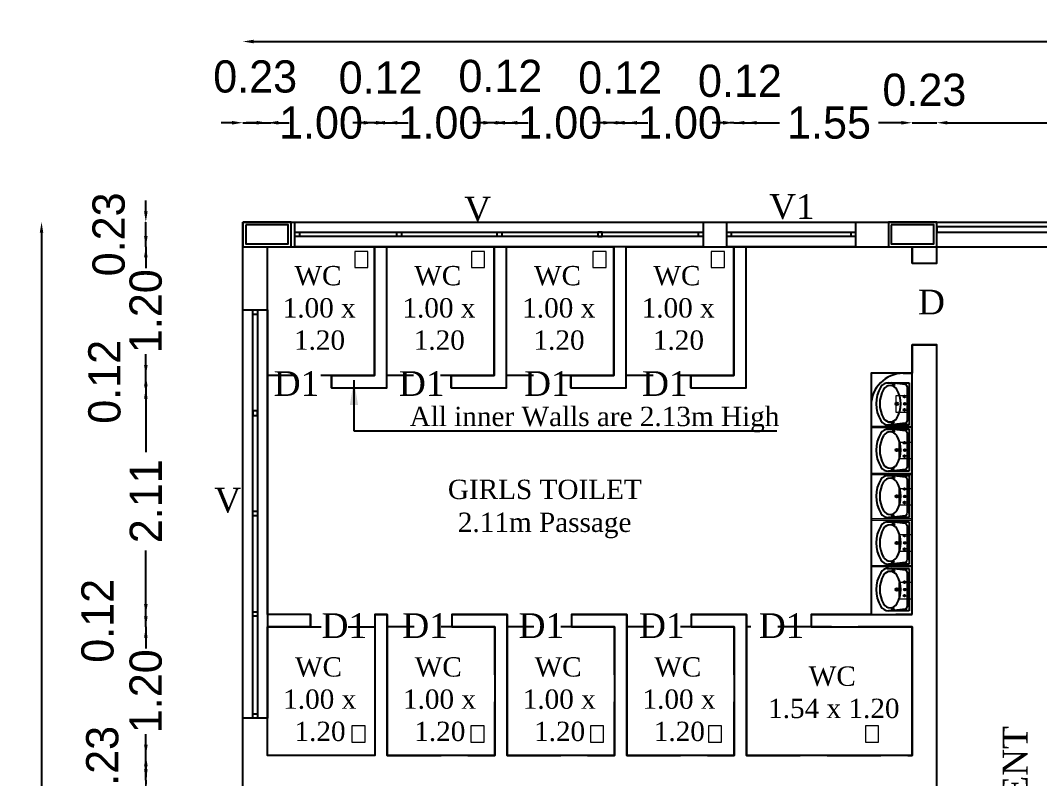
# Model space of a CAD drawing. Header units: metres. Extents: x 3396 to 3562, y 2179 to 2331.
# Drawn here: x 3396.13 to 3405.62, y 2218.17 to 2225.23 of the extents above; entities that cross this region are included whole.
import ezdxf

# ---------------------------------------------------------------- set-up
doc = ezdxf.new("R2010")
doc.units = ezdxf.units.M
doc.header["$PDMODE"] = 34
doc.linetypes.add('HIDDEN', pattern=[0.375, 0.25, -0.125])
for name, color, linetype in [('BLK_1_FLR_2_BLT_UP_AREA', 26, 'Continuous'), ('BLK_1_FLR_2_CARPET_AREA', 25, 'Continuous'), ('BLK_1_FLR_2_WATER_CLOSET', 213, 'Continuous')]:
    doc.layers.add(name, color=color, linetype=linetype)
doc.layers.add('BLK_1_FLR_2_WASH', color=243, linetype='Continuous', lineweight=5)
doc.styles.add('outer', font='BKANT.TTF')
doc.styles.get("Standard").update_dxf_attribs({"font": 'arial.ttf'})
doc.dimstyles.new('Banu', dxfattribs={"dimtxt": 0.35, "dimasz": 0.23, "dimexe": 1, "dimexo": 1, "dimgap": 0.1, "dimtad": 0, "dimzin": 1, "dimdsep": 46, "dimtxsty": 'outer', "dimcen": 0.15, "dimdle": 1, "dimse1": 1, "dimse2": 1, "dimclrt": 7, "dimadec": 0, "dimazin": 0, "dimtfac": 1, "dimtix": 1, "dimtmove": 1, "dimatfit": 0, "dimfxl": 0, "dimtolj": 1, "dimtzin": 0, "dimarcsym": 0})

# ---------------------------------------------------------------- blocks, each defined once
blk = doc.blocks.new('A$C35006C9F')
h = blk.add_hatch()
h.set_pattern_fill('ANSI31', color=256, scale=2)
h.set_pattern_definition([(45, (-3161.1406, -1435.413), (-4.490128, 4.490128), [])])
h.paths.add_polyline_path([(-0.1294, 0.0454), (-0.3049, 0.0454), (-0.3049, -0.3502), (-0.1294, -0.3502)])
for points in [[(-0.1021, 0.0726), (-0.3321, 0.0726), (-0.3321, -0.3774), (-0.1021, -0.3774)], [(-0.1294, 0.0454), (-0.3049, 0.0454), (-0.3049, -0.3502), (-0.1294, -0.3502)]]:
    blk.add_lwpolyline(points, close=True)
blk = doc.blocks.new('*D360')
at = {"color": 0, "lineweight": -2, "ltscale": 2}
for p, q in [((3397.2999, 2218.2542), (3397.2999, 2218.3542)), ((3397.2999, 2218.1542), (3397.2999, 2218.1171)), ((3397.2999, 2217.1542), (3397.2999, 2217.1912)), ((3397.2999, 2217.0542), (3397.2999, 2216.9542))]:
    blk.add_line(p, q, dxfattribs=at)
at = {"color": 0, "ltscale": 2}
for points in [[(3397.2833, 2218.2542), (3397.3166, 2218.2542), (3397.2999, 2218.1542)], [(3397.2833, 2217.0542), (3397.3166, 2217.0542), (3397.2999, 2217.1542)]]:
    blk.add_solid(points, dxfattribs=at)
at = {"layer": 'Defpoints', "color": 0, "ltscale": 2}
for p in [(3397.2999, 2218.1542), (3397.4011, 2218.1542), (3397.4011, 2217.1542)]:
    blk.add_point(p, dxfattribs=at)
at = {"color": 7, "ltscale": 2, "insert": (3397.2999, 2217.6542), "char_height": 0.3, "attachment_point": 5, "rotation": 90, "style": 'outer'}
blk.add_mtext('\\A1;1.00', dxfattribs=at)
blk = doc.blocks.new('*D361')
at = {"color": 0, "lineweight": -2, "ltscale": 2}
for p, q in [((3397.2999, 2218.4842), (3397.2999, 2218.5842)), ((3397.2999, 2218.1542), (3397.2999, 2218.3842)), ((3397.2999, 2218.0542), (3397.2999, 2217.9542))]:
    blk.add_line(p, q, dxfattribs=at)
at = {"color": 0, "ltscale": 2}
for points in [[(3397.2833, 2218.4842), (3397.3166, 2218.4842), (3397.2999, 2218.3842)], [(3397.2833, 2218.0542), (3397.3166, 2218.0542), (3397.2999, 2218.1542)]]:
    blk.add_solid(points, dxfattribs=at)
at = {"layer": 'Defpoints', "color": 0, "ltscale": 2}
for p in [(3397.2999, 2218.3842), (3397.4011, 2218.3842), (3397.4011, 2218.1542)]:
    blk.add_point(p, dxfattribs=at)
at = {"color": 7, "ltscale": 2, "insert": (3396.8959, 2218.2692), "char_height": 0.3, "attachment_point": 5, "rotation": 90, "style": 'outer'}
blk.add_mtext('\\A1;0.23', dxfattribs=at)
blk = doc.blocks.new('*D362')
at = {"color": 0, "lineweight": -2, "ltscale": 2}
for p, q in [((3397.2999, 2219.6808), (3397.2999, 2219.7808)), ((3397.2999, 2219.5808), (3397.2999, 2219.4455)), ((3397.2999, 2218.3842), (3397.2999, 2218.5196)), ((3397.2999, 2218.2842), (3397.2999, 2218.1842))]:
    blk.add_line(p, q, dxfattribs=at)
at = {"color": 0, "ltscale": 2}
for points in [[(3397.2833, 2219.6808), (3397.3166, 2219.6808), (3397.2999, 2219.5808)], [(3397.2833, 2218.2842), (3397.3166, 2218.2842), (3397.2999, 2218.3842)]]:
    blk.add_solid(points, dxfattribs=at)
at = {"layer": 'Defpoints', "color": 0, "ltscale": 2}
for p in [(3397.2999, 2219.5808), (3397.4011, 2219.5808), (3397.4011, 2218.3842)]:
    blk.add_point(p, dxfattribs=at)
at = {"color": 7, "ltscale": 2, "insert": (3397.2999, 2218.9825), "char_height": 0.3, "attachment_point": 5, "rotation": 90, "style": 'outer'}
blk.add_mtext('\\A1;1.20', dxfattribs=at)
blk = doc.blocks.new('*D363')
at = {"color": 0, "lineweight": -2, "ltscale": 2}
for p, q in [((3397.2999, 2219.7958), (3397.2999, 2219.8958)), ((3397.2999, 2219.5808), (3397.2999, 2219.6958)), ((3397.2999, 2219.4808), (3397.2999, 2219.3808))]:
    blk.add_line(p, q, dxfattribs=at)
at = {"color": 0, "ltscale": 2}
for points in [[(3397.2833, 2219.7958), (3397.3166, 2219.7958), (3397.2999, 2219.6958)], [(3397.2833, 2219.4808), (3397.3166, 2219.4808), (3397.2999, 2219.5808)]]:
    blk.add_solid(points, dxfattribs=at)
at = {"layer": 'Defpoints', "color": 0, "ltscale": 2}
for p in [(3397.2999, 2219.6958), (3397.4011, 2219.6958), (3397.4011, 2219.5808)]:
    blk.add_point(p, dxfattribs=at)
at = {"color": 7, "ltscale": 2, "insert": (3396.8515, 2219.6383), "char_height": 0.3, "attachment_point": 5, "rotation": 90, "style": 'outer'}
blk.add_mtext('\\A1;0.12', dxfattribs=at)
blk = doc.blocks.new('*D364')
at = {"color": 0, "lineweight": -2, "ltscale": 2}
for p, q in [((3397.2999, 2221.7058), (3397.2999, 2221.208)), ((3397.2999, 2219.7958), (3397.2999, 2220.2936))]:
    blk.add_line(p, q, dxfattribs=at)
at = {"color": 0, "ltscale": 2}
for points in [[(3397.2833, 2221.7058), (3397.3166, 2221.7058), (3397.2999, 2221.8058)], [(3397.2833, 2219.7958), (3397.3166, 2219.7958), (3397.2999, 2219.6958)]]:
    blk.add_solid(points, dxfattribs=at)
at = {"layer": 'Defpoints', "color": 0, "ltscale": 2}
for p in [(3397.2999, 2221.8058), (3397.4011, 2221.8058), (3397.4011, 2219.6958)]:
    blk.add_point(p, dxfattribs=at)
at = {"color": 7, "ltscale": 2, "insert": (3397.2999, 2220.7508), "char_height": 0.3, "attachment_point": 5, "rotation": 90, "style": 'outer'}
blk.add_mtext('\\A1;2.11', dxfattribs=at)
blk = doc.blocks.new('*D365')
at = {"color": 0, "lineweight": -2, "ltscale": 2}
for p, q in [((3397.2999, 2222.0208), (3397.2999, 2222.1208)), ((3397.2999, 2221.8058), (3397.2999, 2221.9208)), ((3397.2999, 2221.7058), (3397.2999, 2221.6058))]:
    blk.add_line(p, q, dxfattribs=at)
at = {"color": 0, "ltscale": 2}
for points in [[(3397.2833, 2222.0208), (3397.3166, 2222.0208), (3397.2999, 2221.9208)], [(3397.2833, 2221.7058), (3397.3166, 2221.7058), (3397.2999, 2221.8058)]]:
    blk.add_solid(points, dxfattribs=at)
at = {"layer": 'Defpoints', "color": 0, "ltscale": 2}
for p in [(3397.2999, 2221.9208), (3397.4011, 2221.9208), (3397.4011, 2221.8058)]:
    blk.add_point(p, dxfattribs=at)
at = {"color": 7, "ltscale": 2, "insert": (3396.9158, 2221.8633), "char_height": 0.3, "attachment_point": 5, "rotation": 90, "style": 'outer'}
blk.add_mtext('\\A1;0.12', dxfattribs=at)
blk = doc.blocks.new('*D366')
at = {"color": 0, "lineweight": -2, "ltscale": 2}
for p, q in [((3397.2999, 2223.2208), (3397.2999, 2223.3208)), ((3397.2999, 2223.1208), (3397.2999, 2222.9838)), ((3397.2999, 2221.9208), (3397.2999, 2222.0578)), ((3397.2999, 2221.8208), (3397.2999, 2221.7208))]:
    blk.add_line(p, q, dxfattribs=at)
at = {"color": 0, "ltscale": 2}
for points in [[(3397.2833, 2223.2208), (3397.3166, 2223.2208), (3397.2999, 2223.1208)], [(3397.2833, 2221.8208), (3397.3166, 2221.8208), (3397.2999, 2221.9208)]]:
    blk.add_solid(points, dxfattribs=at)
at = {"layer": 'Defpoints', "color": 0, "ltscale": 2}
for p in [(3397.2999, 2223.1208), (3397.4011, 2223.1208), (3397.4011, 2221.9208)]:
    blk.add_point(p, dxfattribs=at)
at = {"color": 7, "ltscale": 2, "insert": (3397.2999, 2222.5208), "char_height": 0.3, "attachment_point": 5, "rotation": 90, "style": 'outer'}
blk.add_mtext('\\A1;1.20', dxfattribs=at)
blk = doc.blocks.new('*D367')
at = {"color": 0, "lineweight": -2, "ltscale": 2}
for p, q in [((3397.2999, 2223.4508), (3397.2999, 2223.5508)), ((3397.2999, 2223.1208), (3397.2999, 2223.3508)), ((3397.2999, 2223.0208), (3397.2999, 2222.9208))]:
    blk.add_line(p, q, dxfattribs=at)
at = {"color": 0, "ltscale": 2}
for points in [[(3397.2833, 2223.4508), (3397.3166, 2223.4508), (3397.2999, 2223.3508)], [(3397.2833, 2223.0208), (3397.3166, 2223.0208), (3397.2999, 2223.1208)]]:
    blk.add_solid(points, dxfattribs=at)
at = {"layer": 'Defpoints', "color": 0, "ltscale": 2}
for p in [(3397.2999, 2223.3508), (3397.4011, 2223.3508), (3397.4011, 2223.1208)]:
    blk.add_point(p, dxfattribs=at)
at = {"color": 7, "ltscale": 2, "insert": (3396.955, 2223.2358), "char_height": 0.3, "attachment_point": 5, "rotation": 90, "style": 'outer'}
blk.add_mtext('\\A1;0.23', dxfattribs=at)
blk = doc.blocks.new('*D368')
at = {"color": 0, "lineweight": -2, "ltscale": 2}
for p, q in [((3396.3289, 2223.2508), (3396.3289, 2202.9188)), ((3396.3289, 2181.4271), (3396.3289, 2201.7591))]:
    blk.add_line(p, q, dxfattribs=at)
at = {"color": 0, "ltscale": 2}
for points in [[(3396.3122, 2223.2508), (3396.3455, 2223.2508), (3396.3289, 2223.3508)], [(3396.3122, 2181.4271), (3396.3455, 2181.4271), (3396.3289, 2181.3271)]]:
    blk.add_solid(points, dxfattribs=at)
at = {"layer": 'Defpoints', "color": 0, "ltscale": 2}
for p in [(3396.3054, 2223.3508), (3396.3054, 2181.3271), (3396.3289, 2181.3271)]:
    blk.add_point(p, dxfattribs=at)
at = {"color": 7, "ltscale": 2, "insert": (3396.3289, 2202.3389), "char_height": 0.3, "attachment_point": 5, "rotation": 90, "style": 'outer'}
blk.add_mtext('\\A1;42.02', dxfattribs=at)
blk = doc.blocks.new('*D420')
at = {"color": 0, "lineweight": -2, "ltscale": 2}
for p, q in [((3398.1027, 2224.275), (3398.0027, 2224.275)), ((3398.2027, 2224.275), (3398.4327, 2224.275)), ((3398.5327, 2224.275), (3398.6327, 2224.275))]:
    blk.add_line(p, q, dxfattribs=at)
at = {"color": 0, "ltscale": 2}
for points in [[(3398.1027, 2224.2917), (3398.1027, 2224.2584), (3398.2027, 2224.275)], [(3398.5327, 2224.2917), (3398.5327, 2224.2584), (3398.4327, 2224.275)]]:
    blk.add_solid(points, dxfattribs=at)
at = {"layer": 'Defpoints', "color": 0, "ltscale": 2}
for p in [(3398.2027, 2224.2485), (3398.4327, 2224.275), (3398.4327, 2224.2485)]:
    blk.add_point(p, dxfattribs=at)
at = {"color": 7, "ltscale": 2, "insert": (3398.3177, 2224.7042), "char_height": 0.3, "attachment_point": 5, "style": 'outer'}
blk.add_mtext('\\A1;0.23', dxfattribs=at)
blk = doc.blocks.new('*D421')
at = {"color": 0, "lineweight": -2, "ltscale": 2}
for p, q in [((3398.3327, 2224.275), (3398.2327, 2224.275)), ((3398.4327, 2224.275), (3398.4673, 2224.275)), ((3399.4277, 2224.275), (3399.3932, 2224.275)), ((3399.5277, 2224.275), (3399.6277, 2224.275))]:
    blk.add_line(p, q, dxfattribs=at)
at = {"color": 0, "ltscale": 2}
for points in [[(3398.3327, 2224.2917), (3398.3327, 2224.2584), (3398.4327, 2224.275)], [(3399.5277, 2224.2917), (3399.5277, 2224.2584), (3399.4277, 2224.275)]]:
    blk.add_solid(points, dxfattribs=at)
at = {"layer": 'Defpoints', "color": 0, "ltscale": 2}
for p in [(3398.4327, 2224.2485), (3399.4277, 2224.275), (3399.4277, 2224.2485)]:
    blk.add_point(p, dxfattribs=at)
at = {"color": 7, "ltscale": 2, "insert": (3398.9302, 2224.275), "char_height": 0.3, "attachment_point": 5, "style": 'outer'}
blk.add_mtext('\\A1;1.00', dxfattribs=at)
blk = doc.blocks.new('*D422')
at = {"color": 0, "lineweight": -2, "ltscale": 2}
for p, q in [((3399.3277, 2224.275), (3399.2277, 2224.275)), ((3399.4277, 2224.275), (3399.5427, 2224.275)), ((3399.6427, 2224.275), (3399.7427, 2224.275))]:
    blk.add_line(p, q, dxfattribs=at)
at = {"color": 0, "ltscale": 2}
for points in [[(3399.3277, 2224.2917), (3399.3277, 2224.2584), (3399.4277, 2224.275)], [(3399.6427, 2224.2917), (3399.6427, 2224.2584), (3399.5427, 2224.275)]]:
    blk.add_solid(points, dxfattribs=at)
at = {"layer": 'Defpoints', "color": 0, "ltscale": 2}
for p in [(3399.4277, 2224.2485), (3399.5427, 2224.275), (3399.5427, 2224.2485)]:
    blk.add_point(p, dxfattribs=at)
at = {"color": 7, "ltscale": 2, "insert": (3399.4852, 2224.6934), "char_height": 0.3, "attachment_point": 5, "style": 'outer'}
blk.add_mtext('\\A1;0.12', dxfattribs=at)
blk = doc.blocks.new('*D423')
at = {"color": 0, "lineweight": -2, "ltscale": 2}
for p, q in [((3399.4427, 2224.275), (3399.3427, 2224.275)), ((3399.5427, 2224.275), (3399.5798, 2224.275)), ((3400.5427, 2224.275), (3400.5057, 2224.275)), ((3400.6427, 2224.275), (3400.7427, 2224.275))]:
    blk.add_line(p, q, dxfattribs=at)
at = {"color": 0, "ltscale": 2}
for points in [[(3399.4427, 2224.2917), (3399.4427, 2224.2584), (3399.5427, 2224.275)], [(3400.6427, 2224.2917), (3400.6427, 2224.2584), (3400.5427, 2224.275)]]:
    blk.add_solid(points, dxfattribs=at)
at = {"layer": 'Defpoints', "color": 0, "ltscale": 2}
for p in [(3399.5427, 2224.2485), (3400.5427, 2224.275), (3400.5427, 2224.2485)]:
    blk.add_point(p, dxfattribs=at)
at = {"color": 7, "ltscale": 2, "insert": (3400.0427, 2224.275), "char_height": 0.3, "attachment_point": 5, "style": 'outer'}
blk.add_mtext('\\A1;1.00', dxfattribs=at)
blk = doc.blocks.new('*D424')
at = {"color": 0, "lineweight": -2, "ltscale": 2}
for p, q in [((3400.4427, 2224.275), (3400.3427, 2224.275)), ((3400.5427, 2224.275), (3400.6577, 2224.275)), ((3400.7577, 2224.275), (3400.8577, 2224.275))]:
    blk.add_line(p, q, dxfattribs=at)
at = {"color": 0, "ltscale": 2}
for points in [[(3400.4427, 2224.2917), (3400.4427, 2224.2584), (3400.5427, 2224.275)], [(3400.7577, 2224.2917), (3400.7577, 2224.2584), (3400.6577, 2224.275)]]:
    blk.add_solid(points, dxfattribs=at)
at = {"layer": 'Defpoints', "color": 0, "ltscale": 2}
for p in [(3400.5427, 2224.2485), (3400.6577, 2224.275), (3400.6577, 2224.2485)]:
    blk.add_point(p, dxfattribs=at)
at = {"color": 7, "ltscale": 2, "insert": (3400.6002, 2224.7089), "char_height": 0.3, "attachment_point": 5, "style": 'outer'}
blk.add_mtext('\\A1;0.12', dxfattribs=at)
blk = doc.blocks.new('*D425')
at = {"color": 0, "lineweight": -2, "ltscale": 2}
for p, q in [((3400.5577, 2224.275), (3400.4577, 2224.275)), ((3400.6577, 2224.275), (3400.6948, 2224.275)), ((3401.6577, 2224.275), (3401.6207, 2224.275)), ((3401.7577, 2224.275), (3401.8577, 2224.275))]:
    blk.add_line(p, q, dxfattribs=at)
at = {"color": 0, "ltscale": 2}
for points in [[(3400.5577, 2224.2917), (3400.5577, 2224.2584), (3400.6577, 2224.275)], [(3401.7577, 2224.2917), (3401.7577, 2224.2584), (3401.6577, 2224.275)]]:
    blk.add_solid(points, dxfattribs=at)
at = {"layer": 'Defpoints', "color": 0, "ltscale": 2}
for p in [(3400.6577, 2224.2485), (3401.6577, 2224.275), (3401.6577, 2224.2485)]:
    blk.add_point(p, dxfattribs=at)
at = {"color": 7, "ltscale": 2, "insert": (3401.1577, 2224.275), "char_height": 0.3, "attachment_point": 5, "style": 'outer'}
blk.add_mtext('\\A1;1.00', dxfattribs=at)
blk = doc.blocks.new('*D426')
at = {"color": 0, "lineweight": -2, "ltscale": 2}
for p, q in [((3401.5577, 2224.275), (3401.4577, 2224.275)), ((3401.6577, 2224.275), (3401.7727, 2224.275)), ((3401.8727, 2224.275), (3401.9727, 2224.275))]:
    blk.add_line(p, q, dxfattribs=at)
at = {"color": 0, "ltscale": 2}
for points in [[(3401.5577, 2224.2917), (3401.5577, 2224.2584), (3401.6577, 2224.275)], [(3401.8727, 2224.2917), (3401.8727, 2224.2584), (3401.7727, 2224.275)]]:
    blk.add_solid(points, dxfattribs=at)
at = {"layer": 'Defpoints', "color": 0, "ltscale": 2}
for p in [(3401.6577, 2224.2485), (3401.7727, 2224.275), (3401.7727, 2224.2485)]:
    blk.add_point(p, dxfattribs=at)
at = {"color": 7, "ltscale": 2, "insert": (3401.7152, 2224.6939), "char_height": 0.3, "attachment_point": 5, "style": 'outer'}
blk.add_mtext('\\A1;0.12', dxfattribs=at)
blk = doc.blocks.new('*D427')
at = {"color": 0, "lineweight": -2, "ltscale": 2}
for p, q in [((3401.6727, 2224.275), (3401.5727, 2224.275)), ((3401.7727, 2224.275), (3401.8098, 2224.275)), ((3402.7727, 2224.275), (3402.7357, 2224.275)), ((3402.8727, 2224.275), (3402.9727, 2224.275))]:
    blk.add_line(p, q, dxfattribs=at)
at = {"color": 0, "ltscale": 2}
for points in [[(3401.6727, 2224.2917), (3401.6727, 2224.2584), (3401.7727, 2224.275)], [(3402.8727, 2224.2917), (3402.8727, 2224.2584), (3402.7727, 2224.275)]]:
    blk.add_solid(points, dxfattribs=at)
at = {"layer": 'Defpoints', "color": 0, "ltscale": 2}
for p in [(3401.7727, 2224.2485), (3402.7727, 2224.275), (3402.7727, 2224.2485)]:
    blk.add_point(p, dxfattribs=at)
at = {"color": 7, "ltscale": 2, "insert": (3402.2727, 2224.275), "char_height": 0.3, "attachment_point": 5, "style": 'outer'}
blk.add_mtext('\\A1;1.00', dxfattribs=at)
blk = doc.blocks.new('*D428')
at = {"color": 0, "lineweight": -2, "ltscale": 2}
for p, q in [((3402.6727, 2224.275), (3402.5727, 2224.275)), ((3402.7727, 2224.275), (3402.8877, 2224.275)), ((3402.9877, 2224.275), (3403.0877, 2224.275))]:
    blk.add_line(p, q, dxfattribs=at)
at = {"color": 0, "ltscale": 2}
for points in [[(3402.6727, 2224.2917), (3402.6727, 2224.2584), (3402.7727, 2224.275)], [(3402.9877, 2224.2917), (3402.9877, 2224.2584), (3402.8877, 2224.275)]]:
    blk.add_solid(points, dxfattribs=at)
at = {"layer": 'Defpoints', "color": 0, "ltscale": 2}
for p in [(3402.7727, 2224.2485), (3402.8877, 2224.275), (3402.8877, 2224.2485)]:
    blk.add_point(p, dxfattribs=at)
at = {"color": 7, "ltscale": 2, "insert": (3402.8302, 2224.6637), "char_height": 0.3, "attachment_point": 5, "style": 'outer'}
blk.add_mtext('\\A1;0.12', dxfattribs=at)
blk = doc.blocks.new('*D429')
at = {"color": 0, "lineweight": -2, "ltscale": 2}
for p, q in [((3402.9877, 2224.275), (3403.1988, 2224.275)), ((3404.3327, 2224.275), (3404.1216, 2224.275))]:
    blk.add_line(p, q, dxfattribs=at)
at = {"color": 0, "ltscale": 2}
for points in [[(3402.9877, 2224.2917), (3402.9877, 2224.2584), (3402.8877, 2224.275)], [(3404.3327, 2224.2917), (3404.3327, 2224.2584), (3404.4327, 2224.275)]]:
    blk.add_solid(points, dxfattribs=at)
at = {"layer": 'Defpoints', "color": 0, "ltscale": 2}
for p in [(3402.8877, 2224.2485), (3404.4327, 2224.275), (3404.4327, 2224.2485)]:
    blk.add_point(p, dxfattribs=at)
at = {"color": 7, "ltscale": 2, "insert": (3403.6602, 2224.275), "char_height": 0.3, "attachment_point": 5, "style": 'outer'}
blk.add_mtext('\\A1;1.55', dxfattribs=at)
blk = doc.blocks.new('*D430')
at = {"color": 0, "lineweight": -2, "ltscale": 2}
for p, q in [((3404.3327, 2224.275), (3404.2327, 2224.275)), ((3404.4327, 2224.275), (3404.6627, 2224.275)), ((3404.7627, 2224.275), (3404.8627, 2224.275))]:
    blk.add_line(p, q, dxfattribs=at)
at = {"color": 0, "ltscale": 2}
for points in [[(3404.3327, 2224.2917), (3404.3327, 2224.2584), (3404.4327, 2224.275)], [(3404.7627, 2224.2917), (3404.7627, 2224.2584), (3404.6627, 2224.275)]]:
    blk.add_solid(points, dxfattribs=at)
at = {"layer": 'Defpoints', "color": 0, "ltscale": 2}
for p in [(3404.4327, 2224.2485), (3404.6627, 2224.275), (3404.6627, 2224.2485)]:
    blk.add_point(p, dxfattribs=at)
at = {"color": 7, "ltscale": 2, "insert": (3404.5477, 2224.5802), "char_height": 0.3, "attachment_point": 5, "style": 'outer'}
blk.add_mtext('\\A1;0.23', dxfattribs=at)
blk = doc.blocks.new('*D431')
at = {"color": 0, "lineweight": -2, "ltscale": 2}
for p, q in [((3404.7627, 2224.275), (3406.1877, 2224.275)), ((3408.5477, 2224.275), (3407.1227, 2224.275))]:
    blk.add_line(p, q, dxfattribs=at)
at = {"color": 0, "ltscale": 2}
for points in [[(3404.7627, 2224.2917), (3404.7627, 2224.2584), (3404.6627, 2224.275)], [(3408.5477, 2224.2917), (3408.5477, 2224.2584), (3408.6477, 2224.275)]]:
    blk.add_solid(points, dxfattribs=at)
at = {"layer": 'Defpoints', "color": 0, "ltscale": 2}
for p in [(3404.6627, 2224.2485), (3408.6477, 2224.275), (3408.6477, 2224.2485)]:
    blk.add_point(p, dxfattribs=at)
at = {"color": 7, "ltscale": 2, "insert": (3406.6552, 2224.275), "char_height": 0.3, "attachment_point": 5, "style": 'outer'}
blk.add_mtext('\\A1;3.99', dxfattribs=at)
blk = doc.blocks.new('*D435')
at = {"color": 0, "lineweight": -2, "ltscale": 2}
for p, q in [((3398.3027, 2225.0312), (3406.093, 2225.0312)), ((3415.0077, 2225.0312), (3407.2174, 2225.0312))]:
    blk.add_line(p, q, dxfattribs=at)
at = {"color": 0, "ltscale": 2}
for points in [[(3398.3027, 2225.0479), (3398.3027, 2225.0146), (3398.2027, 2225.0312)], [(3415.0077, 2225.0479), (3415.0077, 2225.0146), (3415.1077, 2225.0312)]]:
    blk.add_solid(points, dxfattribs=at)
at = {"layer": 'Defpoints', "color": 0, "ltscale": 2}
for p in [(3398.2027, 2224.9998), (3415.1077, 2225.0312), (3415.1077, 2224.9998)]:
    blk.add_point(p, dxfattribs=at)
at = {"color": 7, "ltscale": 2, "insert": (3406.6552, 2225.0312), "char_height": 0.3, "attachment_point": 5, "style": 'outer'}
blk.add_mtext('\\A1;16.91', dxfattribs=at)

msp = doc.modelspace()

# ---------------------------------------------------------------- linework, layer by layer
for p, q in [((3398.20273, 2223.35079), (3404.66273, 2223.35079)), ((3398.20273, 2181.32709), (3398.20273, 2223.35079)), ((3404.66273, 2223.35079), (3408.64773, 2223.35079)), ((3398.43273, 2223.12079), (3399.97273, 2223.12079)), ((3398.43273, 2221.62079), (3398.43273, 2223.12079)), ((3399.42773, 2221.92079), (3399.42773, 2223.12079)), ((3399.54273, 2223.12079), (3400.54273, 2223.12079)), ((3399.54273, 2221.80579), (3399.54273, 2223.12079)), ((3400.08773, 2223.12079), (3401.08773, 2223.12079)), ((3400.54273, 2221.92079), (3400.54273, 2223.12079)), ((3400.65773, 2223.12079), (3401.65773, 2223.12079)), ((3400.65773, 2221.80579), (3400.65773, 2223.12079)), ((3401.65773, 2221.92079), (3401.65773, 2223.12079)), ((3401.77273, 2223.12079), (3404.43273, 2223.12079)), ((3401.77273, 2221.80579), (3401.77273, 2223.12079)), ((3402.77273, 2221.92079), (3402.77273, 2223.12079)), ((3402.88773, 2221.80579), (3402.88773, 2223.12079)), ((3404.43273, 2222.96902), (3404.43273, 2223.12079)), ((3404.66273, 2222.96902), (3404.66273, 2223.12079)), ((3404.43273, 2222.96902), (3404.66273, 2222.96902)), ((3404.43273, 2219.69585), (3404.43273, 2222.20902)), ((3404.43273, 2222.20902), (3404.66273, 2222.20902)), ((3404.66273, 2218.15418), (3404.66273, 2222.20902)), ((3399.02773, 2221.92079), (3399.42773, 2221.92079)), ((3399.02773, 2221.80579), (3399.02773, 2221.92079)), ((3400.14273, 2221.92079), (3400.54273, 2221.92079)), ((3400.14273, 2221.80579), (3400.14273, 2221.92079)), ((3401.25773, 2221.92079), (3401.65773, 2221.92079)), ((3401.25773, 2221.80579), (3401.25773, 2221.92079)), ((3402.37273, 2221.92079), (3402.77273, 2221.92079)), ((3402.37273, 2221.80579), (3402.37273, 2221.92079)), ((3404.35136, 2221.94234), (3404.43273, 2221.94234)), ((3399.02773, 2221.80579), (3399.54273, 2221.80579)), ((3400.14273, 2221.80579), (3400.65773, 2221.80579)), ((3401.25773, 2221.80579), (3401.77273, 2221.80579)), ((3402.37273, 2221.80579), (3402.88773, 2221.80579)), ((3404.05136, 2221.64234), (3404.05136, 2219.69585)), ((3398.43273, 2219.69585), (3398.43273, 2221.50579)), ((3404.43273, 2219.69585), (3404.43273, 2221.00752)), ((3398.83273, 2219.69585), (3398.43273, 2219.69585)), ((3398.83273, 2219.69585), (3398.83273, 2219.58085)), ((3399.43273, 2219.69585), (3399.54773, 2219.69585)), ((3399.43273, 2219.69585), (3399.43273, 2218.38418)), ((3399.54773, 2219.69585), (3399.54773, 2218.38418)), ((3400.14773, 2219.69585), (3400.66273, 2219.69585)), ((3400.14773, 2219.69585), (3400.14773, 2219.58085)), ((3400.66273, 2219.69585), (3400.66273, 2218.38418)), ((3401.26273, 2219.69585), (3401.77773, 2219.69585)), ((3401.26273, 2219.69585), (3401.26273, 2219.58085)), ((3401.77773, 2219.69585), (3401.77773, 2218.38418)), ((3402.37773, 2219.69585), (3402.89273, 2219.69585)), ((3402.37773, 2219.69585), (3402.37773, 2219.58085)), ((3402.89273, 2219.69585), (3402.89273, 2218.38418)), ((3403.49273, 2219.69585), (3404.43273, 2219.69585)), ((3403.49273, 2219.69585), (3403.49273, 2219.58085)), ((3404.43273, 2219.69585), (3404.28136, 2219.69585)), ((3398.43273, 2218.38418), (3398.43273, 2219.58085)), ((3398.83273, 2219.58085), (3398.43273, 2219.58085)), ((3400.14773, 2219.58085), (3400.54773, 2219.58085)), ((3400.54773, 2219.58085), (3400.54773, 2218.38418)), ((3401.26273, 2219.58085), (3401.66273, 2219.58085)), ((3401.66273, 2219.58085), (3401.66273, 2218.38418)), ((3402.37773, 2219.58085), (3402.77773, 2219.58085)), ((3402.77773, 2219.58085), (3402.77773, 2218.38418)), ((3403.49273, 2219.58085), (3404.43273, 2219.58085)), ((3404.43273, 2218.38418), (3404.43273, 2219.58085)), ((3399.43273, 2218.38418), (3398.43273, 2218.38418)), ((3400.54773, 2218.38418), (3399.54773, 2218.38418)), ((3401.66273, 2218.38418), (3400.66273, 2218.38418)), ((3402.77773, 2218.38418), (3401.77773, 2218.38418)), ((3404.43273, 2218.38418), (3402.89273, 2218.38418))]:
    msp.add_line(p, q)
at = {"linetype": 'HIDDEN'}
msp.add_line((3398.20273, 2221.90438), (3398.20273, 2223.35079), dxfattribs=at)
at = {"linetype": 'Continuous'}
for p, q in [((3404.20219, 2221.85261), (3404.40476, 2221.85261)), ((3404.36786, 2221.83681), (3404.24148, 2221.85261)), ((3404.38662, 2221.82109), (3404.38662, 2221.49737)), ((3404.40476, 2221.85261), (3404.40476, 2221.46141)), ((3404.40476, 2221.46141), (3404.21237, 2221.46141)), ((3404.36786, 2221.47721), (3404.24148, 2221.46141)), ((3404.20219, 2221.42194), (3404.40476, 2221.42194)), ((3404.36786, 2221.40614), (3404.24148, 2221.42194)), ((3404.38662, 2221.39042), (3404.38662, 2221.0667)), ((3404.40476, 2221.42194), (3404.40476, 2221.03074)), ((3404.20219, 2220.99127), (3404.40476, 2220.99127)), ((3404.40476, 2221.03074), (3404.21237, 2221.03074)), ((3404.36786, 2221.04654), (3404.24148, 2221.03074)), ((3404.36786, 2220.97547), (3404.24148, 2220.99127)), ((3404.38662, 2220.95975), (3404.38662, 2220.63603)), ((3404.40476, 2220.99127), (3404.40476, 2220.60007)), ((3404.40476, 2220.60007), (3404.21237, 2220.60007)), ((3404.36786, 2220.61587), (3404.24148, 2220.60007)), ((3404.20219, 2220.5606), (3404.40476, 2220.5606)), ((3404.36786, 2220.5448), (3404.24148, 2220.5606)), ((3404.38662, 2220.52575), (3404.38662, 2220.20202)), ((3404.40476, 2220.5606), (3404.40476, 2220.16607)), ((3404.20219, 2220.1266), (3404.40476, 2220.1266)), ((3404.40476, 2220.16607), (3404.21237, 2220.16607)), ((3404.36786, 2220.18187), (3404.24148, 2220.16607)), ((3404.36786, 2220.1108), (3404.24148, 2220.1266)), ((3404.40476, 2220.1266), (3404.40476, 2219.73207)), ((3404.38662, 2220.09174), (3404.38662, 2219.76802)), ((3404.40476, 2219.73207), (3404.21237, 2219.73207)), ((3404.36786, 2219.74786), (3404.24148, 2219.73207))]:
    msp.add_line(p, q, dxfattribs=at)
for points in [[(3398.68773, 2223.35079), (3402.48773, 2223.35079), (3402.48773, 2223.12079), (3398.68773, 2223.12079)], [(3402.70777, 2223.35079), (3403.90777, 2223.35079), (3403.90777, 2223.12079), (3402.70777, 2223.12079)], [(3398.68773, 2223.25655), (3402.48773, 2223.25655), (3402.48773, 2223.21503), (3398.68773, 2223.21503)], [(3398.68773, 2223.25655), (3398.72925, 2223.25655), (3398.72925, 2223.21503), (3398.68773, 2223.21503)], [(3399.6375, 2223.25655), (3399.67902, 2223.25655), (3399.67902, 2223.21503), (3399.6375, 2223.21503)], [(3400.57197, 2223.25655), (3400.61349, 2223.25655), (3400.61349, 2223.21503), (3400.57197, 2223.21503)], [(3401.54796, 2223.25655), (3401.50644, 2223.25655), (3401.50644, 2223.21503), (3401.54796, 2223.21503)], [(3402.44621, 2223.25655), (3402.48773, 2223.25655), (3402.48773, 2223.21503), (3402.44621, 2223.21503)], [(3402.70777, 2223.25655), (3403.90777, 2223.25655), (3403.90777, 2223.21503), (3402.70777, 2223.21503)], [(3402.70777, 2223.25655), (3402.74929, 2223.25655), (3402.74929, 2223.21503), (3402.70777, 2223.21503)], [(3403.86625, 2223.25655), (3403.90777, 2223.25655), (3403.90777, 2223.21503), (3403.86625, 2223.21503)], [(3398.20273, 2218.73213), (3398.20273, 2222.53213), (3398.43273, 2222.53213), (3398.43273, 2218.73213)], [(3398.29697, 2218.73213), (3398.29697, 2222.53213), (3398.33849, 2222.53213), (3398.33849, 2218.73213)], [(3398.29697, 2222.49061), (3398.29697, 2222.53213), (3398.33849, 2222.53213), (3398.33849, 2222.49061)], [(3398.29697, 2221.59235), (3398.29697, 2221.55084), (3398.33849, 2221.55084), (3398.33849, 2221.59235)], [(3398.29697, 2220.61637), (3398.29697, 2220.65789), (3398.33849, 2220.65789), (3398.33849, 2220.61637)], [(3398.29697, 2219.6819), (3398.29697, 2219.72342), (3398.33849, 2219.72342), (3398.33849, 2219.6819)], [(3398.29697, 2218.73213), (3398.29697, 2218.77365), (3398.33849, 2218.77365), (3398.33849, 2218.73213)]]:
    msp.add_lwpolyline(points, close=True)
at = {"color": 1}
msp.add_lwpolyline([(3404.66273, 2223.25746), (3408.64773, 2223.25746), (3408.64773, 2223.30539), (3404.66273, 2223.30539)], close=True, dxfattribs=at)
at = {"linetype": 'Continuous'}
for centre, radius in [((3404.26037, 2221.83302), 0.00856), ((3404.3631, 2221.72677), 0.00856), ((3404.29142, 2221.65868), 0.01166), ((3404.28948, 2221.65868), 0.00972), ((3404.36482, 2221.65828), 0.00856), ((3404.3631, 2221.60178), 0.00856), ((3404.25352, 2221.4785), 0.00856), ((3404.26037, 2221.40235), 0.00856), ((3404.3631, 2221.2961), 0.00856), ((3404.29142, 2221.22801), 0.01166), ((3404.28948, 2221.22801), 0.00972), ((3404.3631, 2221.17111), 0.00856), ((3404.36482, 2221.22761), 0.00856), ((3404.25352, 2221.04783), 0.00856), ((3404.26037, 2220.97168), 0.00856), ((3404.3631, 2220.86543), 0.00856), ((3404.29142, 2220.79734), 0.01166), ((3404.28948, 2220.79734), 0.00972), ((3404.36482, 2220.79694), 0.00856), ((3404.3631, 2220.74044), 0.00856), ((3404.25352, 2220.61716), 0.00856), ((3404.26037, 2220.54101), 0.00856), ((3404.3631, 2220.43143), 0.00856), ((3404.29142, 2220.36334), 0.01166), ((3404.28948, 2220.36334), 0.00972), ((3404.3631, 2220.30644), 0.00856), ((3404.36482, 2220.36294), 0.00856), ((3404.25352, 2220.18316), 0.00856), ((3404.26037, 2220.10701), 0.00856), ((3404.29142, 2219.92933), 0.01166), ((3404.28948, 2219.92933), 0.00972), ((3404.3631, 2219.99743), 0.00856), ((3404.36482, 2219.92894), 0.00856), ((3404.3631, 2219.87244), 0.00856), ((3404.25352, 2219.74915), 0.00856)]:
    msp.add_circle(centre, radius, dxfattribs=at)
msp.add_arc((3404.35136, 2221.64234), 0.3, 90, 180)
for centre, radius, start, end in [((3404.4068, 2221.65868), 0.30832, 149.466208, 210.533792), ((3404.20872, 2221.77309), 0.0796, 87.369146, 147.96657), ((3404.22955, 2221.75692), 0.07075, 30.533948, 149.466052), ((3404.37105, 2221.82123), 0.01591, 359.49471, 101.587685), ((3404.3961, 2221.65868), 0.26411, 149.466205, 210.533795), ((3404.063, 2221.65868), 0.26411, 329.466205, 30.533795), ((3404.21237, 2221.544), 0.08259, 210.53392, 271.772438), ((3404.22955, 2221.56044), 0.07075, 210.533948, 329.466052), ((3404.36861, 2221.49555), 0.01836, 267.643043, 2.220534), ((3404.4068, 2221.22801), 0.30832, 149.466208, 210.533792), ((3404.3961, 2221.22801), 0.26411, 149.466205, 210.533795), ((3404.20872, 2221.34243), 0.0796, 87.369146, 147.96657), ((3404.22955, 2221.32625), 0.07075, 30.533948, 149.466052), ((3404.063, 2221.22801), 0.26411, 329.466205, 30.533795), ((3404.37105, 2221.39056), 0.01591, 359.49471, 101.587685), ((3404.21237, 2221.11333), 0.08259, 210.53392, 271.772438), ((3404.22955, 2221.12977), 0.07075, 210.533948, 329.466052), ((3404.36861, 2221.06488), 0.01836, 267.643043, 2.220534), ((3404.20872, 2220.91176), 0.0796, 87.369146, 147.96657), ((3404.22955, 2220.89558), 0.07075, 30.533948, 149.466052), ((3404.37105, 2220.95989), 0.01591, 359.49471, 101.587685), ((3404.4068, 2220.79734), 0.30832, 149.466208, 210.533792), ((3404.3961, 2220.79734), 0.26411, 149.466205, 210.533795), ((3404.063, 2220.79734), 0.26411, 329.466205, 30.533795), ((3404.21237, 2220.68266), 0.08259, 210.53392, 271.772438), ((3404.22955, 2220.6991), 0.07075, 210.533948, 329.466052), ((3404.36861, 2220.63422), 0.01836, 267.643043, 2.220534), ((3404.4068, 2220.36334), 0.30832, 149.466208, 210.533792), ((3404.3961, 2220.36334), 0.26411, 149.466205, 210.533795), ((3404.21237, 2220.47802), 0.08259, 90, 149.46608), ((3404.22955, 2220.46157), 0.07075, 30.533948, 149.466052), ((3404.063, 2220.36334), 0.26411, 329.466205, 30.533795), ((3404.36861, 2220.52646), 0.01836, 357.779466, 92.356957), ((3404.21237, 2220.24865), 0.08259, 210.53392, 271.772438), ((3404.22955, 2220.2651), 0.07075, 210.533948, 329.466052), ((3404.36861, 2220.20021), 0.01836, 267.643043, 2.220534), ((3404.21237, 2220.04401), 0.08259, 90, 149.46608), ((3404.36861, 2220.09245), 0.01836, 357.779466, 92.356957), ((3404.4068, 2219.92933), 0.30832, 149.466208, 210.533792), ((3404.3961, 2219.92933), 0.26411, 149.466205, 210.533795), ((3404.22955, 2220.02757), 0.07075, 30.533948, 149.466052), ((3404.063, 2219.92933), 0.26411, 329.466205, 30.533795), ((3404.21237, 2219.81465), 0.08259, 210.53392, 271.772438), ((3404.22955, 2219.83109), 0.07075, 210.533948, 329.466052), ((3404.36861, 2219.76621), 0.01836, 267.643043, 2.220534)]:
    msp.add_arc(centre, radius, start, end, dxfattribs=at)
at = {"layer": 'BLK_1_FLR_2_BLT_UP_AREA', "color": 26, "ltscale": 400}
msp.add_lwpolyline([(3398.20273, 2223.35079), (3415.10773, 2223.35079), (3415.10773, 2181.32709), (3398.20273, 2181.32709)], close=True, dxfattribs=at)
at = {"layer": 'BLK_1_FLR_2_CARPET_AREA', "color": 26, "linetype": 'Continuous'}
msp.add_lwpolyline([(3404.66273, 2195.91709), (3404.66273, 2222.20902), (3404.43273, 2222.20902), (3404.43273, 2221.94234), (3404.05136, 2221.94234), (3404.05136, 2219.69585), (3403.49273, 2219.69585), (3403.49273, 2219.58085), (3404.43273, 2219.58085), (3404.43273, 2218.38418), (3402.89273, 2218.38418), (3402.89273, 2219.69585), (3402.37773, 2219.69585), (3402.37773, 2219.58085), (3402.77773, 2219.58085), (3402.77773, 2218.38418), (3401.77773, 2218.38418), (3401.77773, 2219.69585), (3401.26273, 2219.69585), (3401.26273, 2219.58085), (3401.66273, 2219.58085), (3401.66273, 2218.38418), (3400.66273, 2218.38418), (3400.66273, 2219.69585), (3400.14773, 2219.69585), (3400.14773, 2219.58085), (3400.54773, 2219.58085), (3400.54773, 2218.38418), (3399.54773, 2218.38418), (3399.54773, 2219.69585), (3399.43273, 2219.69585), (3399.43273, 2218.38418), (3398.43273, 2218.38418), (3398.43273, 2219.58085), (3398.83273, 2219.58085), (3398.83273, 2219.69585), (3398.43273, 2219.69585), (3398.43273, 2223.12079), (3399.42773, 2223.12079), (3399.42773, 2221.92079), (3399.02773, 2221.92079), (3399.02773, 2221.80579), (3399.54273, 2221.80579), (3399.54273, 2223.12079), (3400.54273, 2223.12079), (3400.54273, 2221.92079), (3400.14273, 2221.92079), (3400.14273, 2221.80579), (3400.65773, 2221.80579), (3400.65773, 2223.12079), (3401.65773, 2223.12079), (3401.65773, 2221.92079), (3401.25773, 2221.92079), (3401.25773, 2221.80579), (3401.77273, 2221.80579), (3401.77273, 2223.12079), (3402.77273, 2223.12079), (3402.77273, 2221.92079), (3402.37273, 2221.92079), (3402.37273, 2221.80579), (3402.88773, 2221.80579), (3402.88773, 2223.12079), (3404.43273, 2223.12079), (3404.43273, 2222.96902), (3404.66273, 2222.96902), (3404.66273, 2223.12079), (3408.64773, 2223.12079)], dxfattribs=at)
at = {"layer": 'BLK_1_FLR_2_WASH', "color": 60}
for points in [[(3399.24456, 2223.07777), (3399.24456, 2222.92777), (3399.36705, 2222.92777), (3399.36705, 2223.07777)], [(3400.33121, 2223.07777), (3400.33121, 2222.92777), (3400.4537, 2222.92777), (3400.4537, 2223.07777)], [(3401.46212, 2223.07777), (3401.46212, 2222.92777), (3401.58461, 2222.92777), (3401.58461, 2223.07777)], [(3402.56364, 2223.07777), (3402.56364, 2222.92777), (3402.68614, 2222.92777), (3402.68614, 2223.07777)], [(3404.28227, 2221.73201), (3404.28227, 2221.58201), (3404.40476, 2221.58201), (3404.40476, 2221.73201)], [(3404.31023, 2221.29944), (3404.31023, 2221.14944), (3404.43273, 2221.14944), (3404.43273, 2221.29944)], [(3404.31023, 2220.86774), (3404.31023, 2220.71774), (3404.43273, 2220.71774), (3404.43273, 2220.86774)], [(3404.31023, 2220.43765), (3404.31023, 2220.28765), (3404.43273, 2220.28765), (3404.43273, 2220.43765)], [(3404.31023, 2219.99382), (3404.31023, 2219.84382), (3404.43273, 2219.84382), (3404.43273, 2219.99382)], [(3399.21901, 2218.65922), (3399.21901, 2218.50922), (3399.34151, 2218.50922), (3399.34151, 2218.65922)], [(3400.32622, 2218.65922), (3400.32622, 2218.50922), (3400.44872, 2218.50922), (3400.44872, 2218.65922)], [(3401.43795, 2218.65922), (3401.43795, 2218.50922), (3401.56045, 2218.50922), (3401.56045, 2218.65922)], [(3402.53683, 2218.65922), (3402.53683, 2218.50922), (3402.65932, 2218.50922), (3402.65932, 2218.65922)], [(3403.99847, 2218.65922), (3403.99847, 2218.50922), (3404.12096, 2218.50922), (3404.12096, 2218.65922)]]:
    msp.add_lwpolyline(points, close=True, dxfattribs=at)
at = {"layer": 'BLK_1_FLR_2_WASH', "color": 55}
for points in [[(3404.43273, 2221.44761), (3404.05136, 2221.44761), (3404.05136, 2221.94234), (3404.43273, 2221.94234)], [(3404.05136, 2221.0136), (3404.43273, 2221.0136), (3404.43273, 2221.43528), (3404.05136, 2221.43528)], [(3404.43273, 2220.58617), (3404.05136, 2220.58617), (3404.05136, 2220.9993), (3404.43273, 2220.9993)], [(3404.05136, 2220.15389), (3404.43273, 2220.15389), (3404.43273, 2220.57141), (3404.05136, 2220.57141)], [(3404.05136, 2219.69585), (3404.43273, 2219.69585), (3404.43273, 2220.14178), (3404.05136, 2220.14178)]]:
    msp.add_lwpolyline(points, close=True, dxfattribs=at)
at = {"layer": 'BLK_1_FLR_2_WATER_CLOSET', "color": 1, "linetype": 'HIDDEN', "ltscale": 2}
for points in [[(3398.43273, 2223.12079), (3399.42773, 2223.12079), (3399.42773, 2221.92079), (3398.43273, 2221.92079)], [(3399.54273, 2223.12079), (3400.54273, 2223.12079), (3400.54273, 2221.92079), (3399.54273, 2221.92079)], [(3400.65773, 2223.12079), (3401.65773, 2223.12079), (3401.65773, 2221.92079), (3400.65773, 2221.92079)], [(3401.77273, 2223.12079), (3402.77273, 2223.12079), (3402.77273, 2221.92079), (3401.77273, 2221.92079)], [(3398.43273, 2219.58085), (3399.43273, 2219.58085), (3399.43273, 2218.38418), (3398.43273, 2218.38418)], [(3399.54773, 2218.38418), (3400.54773, 2218.38418), (3400.54773, 2219.58085), (3399.54773, 2219.58085)], [(3400.66273, 2218.38418), (3401.66273, 2218.38418), (3401.66273, 2219.58085), (3400.66273, 2219.58085)], [(3401.77773, 2218.38418), (3402.77773, 2218.38418), (3402.77773, 2219.58085), (3401.77773, 2219.58085)], [(3402.89273, 2218.38418), (3404.43273, 2218.38418), (3404.43273, 2219.58085), (3402.89273, 2219.58085)]]:
    msp.add_lwpolyline(points, close=True, dxfattribs=at)

# ---------------------------------------------------------------- block references
at = {"rotation": 90}
for p in [(3398.27533, 2223.45293), (3404.28533, 2223.45293)]:
    msp.add_blockref('A$C35006C9F', p, dxfattribs=at)

# ---------------------------------------------------------------- texts
at = {"attachment_point": 1}
for s, width, insert, char_height in [('{\\fTimes New Roman|b0|i0|c0|p18;\\W3.00791; \\W1;V}', 0.7488848, (3400.00184, 2223.58593), 0.23), ('{\\fTimes New Roman|b0|i0|c0|p18;\\W2.22764; \\W1;V1}', 0.7488848, (3402.90863, 2223.61033), 0.23), ('{\\fTimes New Roman|b0|i0|c0|p18;\\W2.08993; \\W1;WC\\P{\\W0.474697; }1.00 x\\P{\\W2.021572; }1.20}', 0.693148, (3398.54135, 2222.94166), 0.18), ('{\\fTimes New Roman|b0|i0|c0|p18;\\W2.08993; \\W1;WC\\P{\\W0.474697; }1.00 x\\P{\\W2.021572; }1.20}', 0.693148, (3399.65635, 2222.94166), 0.18), ('{\\fTimes New Roman|b0|i0|c0|p18;\\W2.08993; \\W1;WC\\P{\\W0.474697; }1.00 x\\P{\\W2.021572; }1.20}', 0.693148, (3400.77135, 2222.94166), 0.18), ('{\\fTimes New Roman|b0|i0|c0|p18;\\W2.08993; \\W1;WC\\P{\\W0.474697; }1.00 x\\P{\\W2.021572; }1.20}', 0.693148, (3401.88299, 2222.94166), 0.18), ('{\\fTimes New Roman|b0|i0|c0|p18;\\W3.07627; \\W1;D}', 0.7488848, (3404.22103, 2222.72102), 0.23), ('{\\fTimes New Roman|b0|i0|c0|p18;\\W2.24424; \\W1;D1}', 0.7488848, (3398.29515, 2221.96232), 0.23), ('{\\fTimes New Roman|b0|i0|c0|p18;\\W2.24424; \\W1;D1}', 0.7488848, (3399.46078, 2221.96232), 0.23), ('{\\fTimes New Roman|b0|i0|c0|p18;\\W2.24424; \\W1;D1}', 0.7488848, (3400.62642, 2221.96232), 0.23), ('{\\fTimes New Roman|b0|i0|c0|p18;\\W2.24424; \\W1;D1}', 0.7488848, (3401.72415, 2221.96232), 0.23), ('{\\fTimes New Roman|b0|i0|c0|p18;\\W2.4436; \\W1;All inner Walls are 2.13m High}', 3.6867224, (3399.58894, 2221.63112), 0.18), ('{\\fTimes New Roman|b0|i0|c0|p18;\\W3.00791; \\W1;V}', 0.7488848, (3397.67563, 2220.87651), 0.23), ('{\\fTimes New Roman|b0|i0|c0|p18;\\W7.69267; \\W1;GIRLS TOILET}', 2.7705064, (3399.58894, 2220.952), 0.18), ('{\\fTimes New Roman|b0|i0|c0|p18;\\W9.05985; \\W1;2.11m Passage}', 2.7705064, (3399.58894, 2220.64559), 0.18), ('{\\fTimes New Roman|b0|i0|c0|p18;\\W2.24424; \\W1;D1}', 0.7488848, (3398.74045, 2219.70824), 0.23), ('{\\fTimes New Roman|b0|i0|c0|p18;\\W2.24424; \\W1;D1}', 0.7488848, (3399.49209, 2219.70824), 0.23), ('{\\fTimes New Roman|b0|i0|c0|p18;\\W2.24424; \\W1;D1}', 0.7488848, (3400.57465, 2219.70824), 0.23), ('{\\fTimes New Roman|b0|i0|c0|p18;\\W2.24424; \\W1;D1}', 0.7488848, (3401.69619, 2219.70824), 0.23), ('{\\fTimes New Roman|b0|i0|c0|p18;\\W2.24424; \\W1;D1}', 0.7488848, (3402.81119, 2219.70824), 0.23), ('{\\fTimes New Roman|b0|i0|c0|p18;\\W2.08993; \\W1;WC\\P{\\W0.474697; }1.00 x\\P{\\W2.021572; }1.20}', 0.693148, (3398.54635, 2219.29928), 0.18), ('{\\fTimes New Roman|b0|i0|c0|p18;\\W2.08993; \\W1;WC\\P{\\W0.474697; }1.00 x\\P{\\W2.021572; }1.20}', 0.693148, (3399.66135, 2219.29928), 0.18), ('{\\fTimes New Roman|b0|i0|c0|p18;\\W2.08993; \\W1;WC\\P{\\W0.474697; }1.00 x\\P{\\W2.021572; }1.20}', 0.693148, (3400.77635, 2219.29928), 0.18), ('{\\fTimes New Roman|b0|i0|c0|p18;\\W2.08993; \\W1;WC\\P{\\W0.474697; }1.00 x\\P{\\W2.021572; }1.20}', 0.693148, (3401.89135, 2219.29928), 0.18), ('{\\fTimes New Roman|b0|i0|c0|p18;\\W7.92059; \\W1;WC\\P{\\W2.352231; }1.54 x 1.20}', 1.4679909, (3402.93301, 2219.21325), 0.18)]:
    msp.add_mtext_dynamic_manual_height_columns(s, width=width, gutter_width=12.5, heights=[0], dxfattribs=dict(at, insert=insert, char_height=char_height))
at = {"insert": (3405.27771, 2213.33166), "char_height": 0.23, "attachment_point": 1, "rotation": 90}
msp.add_mtext_dynamic_manual_height_columns('{\\fTimes New Roman|b0|i0|c0|p18;\\W6.21777;  \\W1;FIRE SAFETY EQUIPMENT}', width=6.248637, gutter_width=12.5, heights=[0], dxfattribs=at)

# ---------------------------------------------------------------- dimensions: what is measured, and where the dimension line sits
at = {"ltscale": 2}
for base, p1, p2, picture, middle in [((3415.1077301899, 2225.0312190875), (3398.202730176, 2224.9997524188), (3415.1077301899, 2224.9997524188), '*D435', (3406.655230183, 2225.0312190875)), ((3399.427730176, 2224.2750300634), (3398.432730176, 2224.2485102807), (3399.427730176, 2224.2485102807), '*D421', (3398.930230176, 2224.2750300634)), ((3400.54273, 2224.27503), (3399.54273, 2224.24851), (3400.54273, 2224.24851), '*D423', (3400.04273, 2224.27503)), ((3401.65773, 2224.27503), (3400.65773, 2224.24851), (3401.65773, 2224.24851), '*D425', (3401.15773, 2224.27503)), ((3402.77273, 2224.27503), (3401.77273, 2224.24851), (3402.77273, 2224.24851), '*D427', (3402.27273, 2224.27503)), ((3404.432730176, 2224.2750300634), (3402.887730176, 2224.2485102807), (3404.432730176, 2224.2485102807), '*D429', (3403.660230176, 2224.2750300634)), ((3408.64773019, 2224.27503006), (3404.66273018, 2224.24851028), (3408.64773019, 2224.24851028), '*D431', (3406.65523018, 2224.27503006))]:
    dim = msp.add_linear_dim(base=base, p1=p1, p2=p2, dimstyle='Banu', override={"dimtxt": 0.3, "dimasz": 0.1, "dimpost": '\\X'}, dxfattribs=at)
    dim.commit()
    dim.dimension.update_dxf_attribs({"geometry": picture, "text_midpoint": middle})
for base, p1, p2, picture, middle in [((3398.43273, 2224.27503), (3398.20273, 2224.24851), (3398.43273, 2224.24851), '*D420', (3398.31773, 2224.70418)), ((3399.542730176, 2224.2750300634), (3399.427730176, 2224.2485102807), (3399.542730176, 2224.2485102807), '*D422', (3399.485230176, 2224.6933517537)), ((3400.657730176, 2224.2750300634), (3400.542730176, 2224.2485102807), (3400.657730176, 2224.2485102807), '*D424', (3400.600230176, 2224.7089248972)), ((3401.772730176, 2224.2750300634), (3401.657730176, 2224.2485102807), (3401.772730176, 2224.2485102807), '*D426', (3401.715230176, 2224.6938801528)), ((3402.887730176, 2224.2750300634), (3402.772730176, 2224.2485102807), (3402.887730176, 2224.2485102807), '*D428', (3402.830230176, 2224.6636787881)), ((3404.66273, 2224.27503), (3404.43273, 2224.24851), (3404.66273, 2224.24851), '*D430', (3404.54773, 2224.58024))]:
    dim = msp.add_linear_dim(base=base, p1=p1, p2=p2, dimstyle='Banu', override={"dimtxt": 0.3, "dimasz": 0.1, "dimpost": '\\X'}, dxfattribs=at)
    dim.commit()
    dim.dimension.update_dxf_attribs({"geometry": picture, "text_midpoint": middle, "dimtype": 160})
for base, p1, p2, picture, middle in [((3397.29995, 2223.35079), (3397.40109, 2223.12079), (3397.40109, 2223.35079), '*D367', (3396.95503, 2223.23579)), ((3397.2999478977, 2221.9207926701), (3397.4010883631, 2221.8057926701), (3397.4010883631, 2221.9207926701), '*D365', (3396.9158360735, 2221.8632926701)), ((3397.2999478977, 2219.6958486477), (3397.4010883631, 2219.5808486477), (3397.4010883631, 2219.6958486477), '*D363', (3396.8515000873, 2219.6383486477)), ((3397.29995, 2218.38418), (3397.40109, 2218.15418), (3397.40109, 2218.38418), '*D361', (3396.89594, 2218.26918))]:
    dim = msp.add_linear_dim(base=base, p1=p1, p2=p2, angle=270, dimstyle='Banu', override={"dimtxt": 0.3, "dimasz": 0.1, "dimpost": '\\X'}, dxfattribs=at)
    dim.commit()
    dim.dimension.update_dxf_attribs({"geometry": picture, "text_midpoint": middle, "dimtype": 160})
for base, p1, p2, angle, picture, middle in [((3396.32885, 2181.32709), (3396.30539, 2223.35079), (3396.30539, 2181.32709), 90, '*D368', (3396.32885, 2202.33894)), ((3397.29995, 2223.12079), (3397.40109, 2221.92079), (3397.40109, 2223.12079), 270, '*D366', (3397.29995, 2222.52079)), ((3397.29995, 2221.80579), (3397.40109, 2219.69585), (3397.40109, 2221.80579), 270, '*D364', (3397.29995, 2220.75082)), ((3397.29995, 2219.58085), (3397.40109, 2218.38418), (3397.40109, 2219.58085), 270, '*D362', (3397.29995, 2218.98252)), ((3397.29995, 2218.15418), (3397.40109, 2217.15418), (3397.40109, 2218.15418), 270, '*D360', (3397.29995, 2217.65418))]:
    dim = msp.add_linear_dim(base=base, p1=p1, p2=p2, angle=angle, dimstyle='Banu', override={"dimtxt": 0.3, "dimasz": 0.1, "dimpost": '\\X'}, dxfattribs=at)
    dim.commit()
    dim.dimension.update_dxf_attribs({"geometry": picture, "text_midpoint": middle})

# ---------------------------------------------------------------- leaders
msp.add_leader([(3399.23729, 2221.87839), (3399.23729, 2221.40729), (3403.17514, 2221.40729)], dimstyle='Banu', override={"dimgap": 0.1, "dimtad": 0})

doc.saveas('drawing.dxf')
